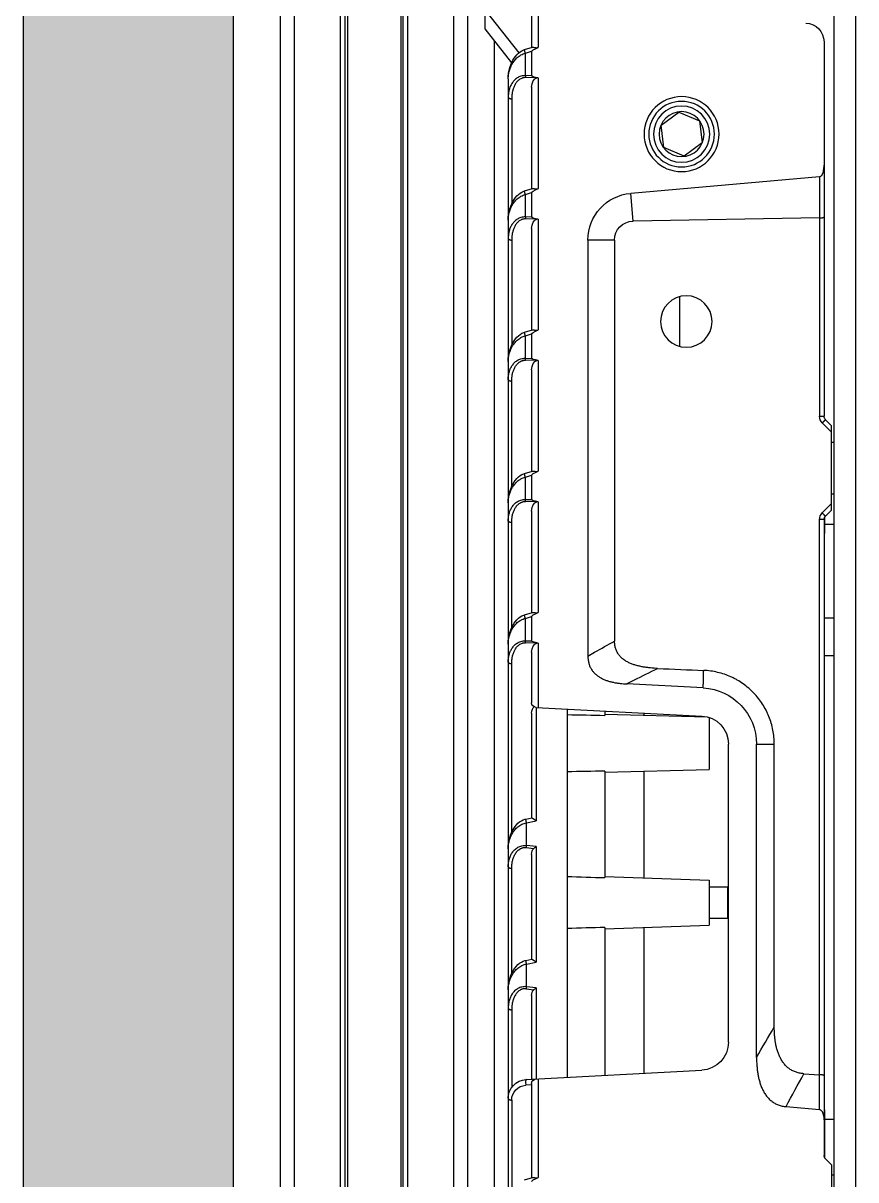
# Model space of a CAD drawing. Header units: millimetres. Extents: x 620 to 19791, y 2539 to 6969.
# Drawn here: x 18899.4 to 18988.3, y 4311.1 to 4434.6 of the extents above; entities that cross this region are included whole.
import ezdxf

# ---------------------------------------------------------------- set-up
doc = ezdxf.new("R2010")
doc.units = ezdxf.units.MM
doc.layers.add('02___PRT_ALL_AXES', color=7, linetype='Continuous')
doc.layers.add('DIM', color=4, linetype='Continuous')

# ---------------------------------------------------------------- blocks, each defined once
blk = doc.blocks.new('ETYFHGJM')
at = {"color": 7, "linetype": 'Continuous'}
for p, q in [((11681.03, 3999.16), (11681.03, 4167.91)), ((11683.33, 3999.16), (11683.33, 4167.91)), ((11720.63, 4166.73), (11720.63, 4130.39)), ((11714.93, 4141.97), (11714.93, 4128.43)), ((11715.63, 4141.99), (11715.63, 4128.4)), ((11720.63, 4132.42), (11717.01, 4127.83)), ((11720.63, 4130.39), (11717.77, 4126.77)), ((11684.43, 4129.01), (11684.43, 4089.05)), ((11719.63, 4129.12), (11719.63, 3869.21)), ((11716.38, 4128.18), (11715.55, 4128.43)), ((11715.63, 4128), (11715.63, 4125.38)), ((11716.3, 4127.79), (11715.63, 4128)), ((11716.3, 4125.4), (11716.3, 4127.79)), ((11715.63, 4125.38), (11716.3, 4125.4)), ((11714.93, 4125.15), (11714.93, 4113.35)), ((11715.06, 4125.16), (11716.3, 4125.19)), ((11715.63, 4124.17), (11715.63, 4113.33)), ((11718.13, 4125.05), (11718.13, 3861.38)), ((11717.76, 4122.92), (11717.76, 4111.72)), ((11697.73, 4120.58), (11697.45, 4118.23)), ((11699.91, 4121.51), (11697.73, 4120.58)), ((11701.8, 4120.1), (11699.91, 4121.51)), ((11701.52, 4117.75), (11701.8, 4120.1)), ((11697.45, 4118.23), (11699.35, 4116.81)), ((11699.35, 4116.81), (11701.52, 4117.75)), ((11684.91, 4114.6), (11684.91, 4110.23)), ((11684.91, 4114.6), (11705.06, 4112.84)), ((11716.38, 4113.1), (11715.55, 4113.35)), ((11715.63, 4112.92), (11715.63, 4110.31)), ((11716.3, 4112.72), (11715.63, 4112.92)), ((11704.8, 4109.87), (11705.06, 4112.84)), ((11716.3, 4110.33), (11716.3, 4112.72)), ((11684.91, 4110.23), (11684.91, 4089.05)), ((11684.91, 4110.23), (11704.8, 4109.87)), ((11714.93, 4110.08), (11714.93, 4098.27)), ((11715.06, 4110.08), (11716.3, 4110.11)), ((11715.63, 4110.31), (11716.3, 4110.33)), ((11715.63, 4109.09), (11715.63, 4098.25)), ((11706.78, 4107.86), (11706.78, 4065.06)), ((11706.78, 4107.86), (11709.63, 4107.86)), ((11709.63, 4107.86), (11709.63, 4063.46)), ((11717.76, 4107.85), (11717.76, 4096.65)), ((11699.83, 4096.51), (11699.83, 4101.82)), ((11716.38, 4098.03), (11715.55, 4098.27)), ((11715.63, 4097.84), (11715.63, 4095.23)), ((11716.3, 4097.64), (11715.63, 4097.84)), ((11716.3, 4095.25), (11716.3, 4097.64)), ((11714.93, 4095), (11714.93, 4083.2)), ((11715.06, 4095), (11716.3, 4095.04)), ((11716.3, 4095.25), (11715.63, 4095.23)), ((11715.63, 4094.02), (11715.63, 4083.18)), ((11717.76, 4081.57), (11717.76, 4092.77)), ((11684.28, 4088.69), (11683.63, 4088.04)), ((11684.62, 4088.34), (11683.63, 4087.34)), ((11684.91, 4089.05), (11684.43, 4089.05)), ((11683.63, 4079.04), (11683.63, 4088.04)), ((11683.63, 4086.29), (11683.33, 4086.29)), ((11716.38, 4082.95), (11715.55, 4083.2)), ((11715.63, 4082.77), (11715.63, 4080.16)), ((11716.3, 4082.57), (11715.63, 4082.77)), ((11716.3, 4080.18), (11716.3, 4082.57)), ((11683.63, 4080.79), (11683.33, 4080.79)), ((11684.62, 4078.74), (11683.63, 4079.73)), ((11714.93, 4079.93), (11714.93, 4068.12)), ((11715.06, 4079.93), (11716.3, 4079.96)), ((11716.3, 4080.18), (11715.63, 4080.16)), ((11684.28, 4078.39), (11683.63, 4079.04)), ((11684.33, 4076.54), (11684.33, 4078.33)), ((11715.63, 4078.94), (11715.63, 4068.1)), ((11684.33, 4077.54), (11683.33, 4077.54)), ((11684.43, 4078.03), (11684.43, 4010.17)), ((11684.43, 4078.03), (11684.91, 4078.03)), ((11684.91, 4018.79), (11684.91, 4078.03)), ((11717.76, 4066.5), (11717.76, 4077.7)), ((11684.43, 4076.54), (11684.33, 4076.54)), ((11684.43, 4067.54), (11683.33, 4067.54)), ((11716.38, 4067.87), (11715.55, 4068.12)), ((11715.63, 4067.69), (11715.63, 4065.08)), ((11716.3, 4067.49), (11715.63, 4067.69)), ((11716.3, 4065.1), (11716.3, 4067.49)), ((11714.93, 4064.85), (11714.93, 4057.98)), ((11715.06, 4064.85), (11716.3, 4064.89)), ((11716.3, 4065.1), (11715.63, 4065.08)), ((11684.43, 4063.54), (11683.33, 4063.54)), ((11715.63, 4063.87), (11715.63, 4058.49)), ((11717.76, 4044.65), (11717.76, 4062.62)), ((11697.31, 4060.06), (11705.48, 4060.49)), ((11715.15, 4057.99), (11697.47, 4057.06)), ((11703.63, 4057.15), (11703.63, 4057.39)), ((11707.83, 4057.61), (11707.83, 4057.14)), ((11711.83, 4057.81), (11711.83, 4018.51)), ((11715.14, 4057.99), (11715.14, 4045.89)), ((11715.63, 4057.38), (11715.63, 4046.2)), ((11689.74, 4023.88), (11689.74, 4054.07)), ((11691.63, 4054.07), (11689.74, 4054.07)), ((11691.63, 4020.64), (11691.63, 4054.07)), ((11694.63, 4022.26), (11694.63, 4054.07)), ((11703.63, 4039.81), (11703.63, 4051.18)), ((11716.18, 4045.68), (11715.14, 4045.89)), ((11716.25, 4046.07), (11715.62, 4046.2)), ((11716.18, 4043.25), (11716.18, 4045.68)), ((11715.14, 4043.13), (11716.18, 4043.25)), ((11715.14, 4043.13), (11715.14, 4030.81)), ((11716.2, 4043.04), (11715.38, 4042.94)), ((11715.63, 4042.3), (11715.63, 4031.12)), ((11717.76, 4029.58), (11717.76, 4040.78)), ((11694.63, 4038.79), (11694.68, 4038.84)), ((11694.68, 4035.49), (11694.68, 4038.84)), ((11694.63, 4035.54), (11694.68, 4035.49)), ((11703.63, 4018.94), (11703.63, 4034.52)), ((11707.83, 4034.5), (11707.83, 4018.72)), ((11716.18, 4030.6), (11715.14, 4030.81)), ((11716.25, 4030.99), (11715.62, 4031.12)), ((11716.18, 4028.18), (11716.18, 4030.6)), ((11715.14, 4028.05), (11716.18, 4028.18)), ((11715.14, 4028.05), (11715.14, 4018.34)), ((11716.2, 4027.96), (11715.38, 4027.86)), ((11715.63, 4027.23), (11715.63, 4018.31)), ((11717.76, 4025.71), (11717.76, 4017.43)), ((11716.23, 4018.28), (11697.47, 4019.26)), ((11684.91, 4015.08), (11684.9, 4018.79)), ((11686.57, 4018.9), (11684.91, 4018.79)), ((11714.93, 4018.35), (11714.93, 4007.82)), ((11715.63, 4017.84), (11715.63, 4007.8)), ((11715.63, 4017.7), (11716.25, 4017.67)), ((11688.48, 4015.39), (11684.91, 4015.08)), ((11717.76, 4016.07), (11717.76, 4006.19)), ((11684.33, 4009.87), (11684.33, 4015.04)), ((11684.43, 4015.04), (11684.33, 4015.04)), ((11684.33, 4014.04), (11683.33, 4014.04)), ((11684.28, 4009.82), (11683.63, 4009.16)), ((11683.63, 4008.09), (11683.33, 4008.09)), ((11683.63, 4009.16), (11683.63, 3999.91)), ((11716.38, 4007.57), (11715.55, 4007.82))]:
    blk.add_line(p, q, dxfattribs=at)
for points in [[(11718.13, 4125.05), (11718.12, 4125.32), (11718.09, 4125.65), (11718.03, 4125.97), (11717.96, 4126.27), (11717.86, 4126.55), (11717.76, 4126.81), (11717.64, 4127.05), (11717.51, 4127.26), (11717.36, 4127.46), (11717.21, 4127.64), (11717.04, 4127.8), (11716.86, 4127.94), (11716.67, 4128.06), (11716.48, 4128.14), (11716.38, 4128.18)], [(11718.13, 4109.98), (11718.12, 4110.25), (11718.09, 4110.58), (11718.03, 4110.9), (11717.96, 4111.2), (11717.86, 4111.48), (11717.76, 4111.73), (11717.64, 4111.97), (11717.51, 4112.19), (11717.36, 4112.39), (11717.21, 4112.57), (11717.04, 4112.73), (11716.86, 4112.87), (11716.67, 4112.98), (11716.48, 4113.07), (11716.38, 4113.1)], [(11718.13, 4094.9), (11718.12, 4095.17), (11718.09, 4095.5), (11718.03, 4095.82), (11717.96, 4096.12), (11717.86, 4096.4), (11717.76, 4096.66), (11717.64, 4096.9), (11717.51, 4097.11), (11717.36, 4097.31), (11717.21, 4097.49), (11717.04, 4097.65), (11716.86, 4097.79), (11716.67, 4097.91), (11716.48, 4097.99), (11716.38, 4098.03)], [(11718.13, 4079.83), (11718.12, 4080.09), (11718.09, 4080.43), (11718.03, 4080.75), (11717.96, 4081.04), (11717.86, 4081.32), (11717.76, 4081.58), (11717.64, 4081.82), (11717.51, 4082.04), (11717.36, 4082.24), (11717.21, 4082.42), (11717.04, 4082.58), (11716.86, 4082.72), (11716.67, 4082.83), (11716.48, 4082.92), (11716.38, 4082.95)], [(11718.13, 4064.75), (11718.12, 4065.02), (11718.09, 4065.35), (11718.03, 4065.67), (11717.96, 4065.97), (11717.86, 4066.25), (11717.76, 4066.51), (11717.64, 4066.74), (11717.51, 4066.96), (11717.36, 4067.16), (11717.21, 4067.34), (11717.04, 4067.5), (11716.86, 4067.64), (11716.67, 4067.75), (11716.48, 4067.84), (11716.38, 4067.87)], [(11718.13, 4042.91), (11718.12, 4043.17), (11718.09, 4043.5), (11718.04, 4043.81), (11717.96, 4044.1), (11717.88, 4044.37), (11717.78, 4044.63), (11717.66, 4044.86), (11717.54, 4045.08), (11717.4, 4045.27), (11717.25, 4045.46), (11717.09, 4045.62), (11716.91, 4045.76), (11716.73, 4045.88), (11716.54, 4045.98), (11716.34, 4046.05), (11716.25, 4046.07)], [(11718.13, 4027.84), (11718.12, 4028.1), (11718.09, 4028.42), (11718.04, 4028.73), (11717.96, 4029.02), (11717.88, 4029.3), (11717.78, 4029.55), (11717.66, 4029.78), (11717.54, 4030), (11717.4, 4030.2), (11717.25, 4030.38), (11717.09, 4030.55), (11716.91, 4030.69), (11716.73, 4030.81), (11716.54, 4030.9), (11716.34, 4030.97), (11716.25, 4030.99)]]:
    blk.add_lwpolyline(points, dxfattribs=at)
for radius in [4, 3.5, 2.4]:
    blk.add_circle((11699.63, 4119.16), radius, dxfattribs=at)
for centre, radius, start, end in [((11686.43, 4129.01), 2, 92, 180), ((11704.63, 4107.86), 5, 0, 85), ((11683.93, 4089.05), 0.5, 314.9995, 360), ((11683.91, 4089.05), 1, 315, 360), ((11683.93, 4078.03), 0.5, 0, 45.0005), ((11683.91, 4078.03), 1, 0, 45), ((11799.18, 1691.56), 2372.56, 92.343, 92.46198), ((11697.63, 4054.07), 6, 93, 180), ((11715.13, 4058.49), 0.5, 273, 0), ((11697.63, 4054.07), 3, 93, 180), ((11703, 4041.64), 13.27, 6.0343, 6.9645), ((11703.01, 4026.57), 13.27, 6.0341, 6.9647), ((11468.53, 3892.88), 257.09, 29.7978, 30.6345), ((11697.63, 4022.26), 3, 180, 267), ((11684.9, 4019.01), 0.222, 270.6023, 273.6463), ((11476.52, 3902.35), 240.22, 28.0723, 29.0245), ((11715.13, 4017.84), 0.5, 0, 87), ((11716.13, 4016.28), 2, 0, 87), ((11716.16, 4016.07), 1.6, 360, 87), ((11683.93, 4010.17), 0.5, 314.9996, 0)]:
    blk.add_arc(centre, radius, start, end, dxfattribs=at)
for centre, major_axis, ratio, start_param, end_param in [((11711.04, 4129.36), (4.59, -1.38), 0.083503, 0.025059, 0.58464), ((11711.04, 4125.27), (4.59, 0.12), 0.087128, -0.561803, -0.002222), ((11714.93, 4124.06), (0.12, 1.1), 0.625869, -1.399955, -0.020975), ((11684.93, 4116.02), (0, -1.42), 0.352375, -1.570796, -0.030819), ((11711.04, 4114.29), (4.59, -1.38), 0.083503, 0.025059, 0.58464), ((11704.77, 4107.86), (2.02, 0), 0.997597, 0, 1.552812), ((11711.04, 4110.19), (4.59, 0.12), 0.087128, -0.561803, -0.002222), ((11714.93, 4108.98), (0.12, 1.1), 0.625869, -1.399955, -0.020975), ((11711.04, 4099.21), (4.59, -1.38), 0.083503, 0.025059, 0.58464), ((11711.04, 4095.12), (-4.59, -0.12), 0.087128, 2.57979, 3.139371), ((11714.93, 4093.9), (0.12, 1.1), 0.625869, -1.399955, -0.020975), ((11711.04, 4084.14), (4.59, -1.38), 0.083503, 0.025059, 0.58464), ((11711.04, 4080.04), (-4.59, -0.12), 0.087128, 2.57979, 3.139371), ((11714.93, 4078.83), (0.12, 1.1), 0.625869, -1.399955, -0.020975), ((11711.04, 4069.06), (4.59, -1.38), 0.083503, 0.025059, 0.58464), ((11711.04, 4064.97), (-4.59, -0.12), 0.087128, 2.57979, 3.139371), ((11714.93, 4063.75), (0.12, 1.1), 0.625869, -1.399955, -0.020975), ((11715.13, 4057.3), (0.085, 0.787), 0.625869, -1.399955, -0.28017), ((11715.13, 4042.22), (0.085, 0.787), 0.625869, -1.399955, -0.363294), ((11715.13, 4027.15), (0.085, 0.787), 0.625869, -1.399955, -0.363294), ((11711.04, 4008.76), (4.59, -1.38), 0.083503, 0.025059, 0.58464)]:
    blk.add_ellipse(centre, major_axis=major_axis, ratio=ratio, start_param=start_param, end_param=end_param, dxfattribs=at)
for points, knots in [([(11715.55, 4128.43), (11715.54, 4128.43), (11715.53, 4128.43), (11715.5, 4128.43), (11715.47, 4128.43), (11715.44, 4128.43), (11715.41, 4128.42), (11715.36, 4128.41), (11715.3, 4128.4), (11715.25, 4128.39), (11715.21, 4128.39), (11715.16, 4128.38), (11715.11, 4128.38), (11715.07, 4128.39), (11715.02, 4128.39), (11714.97, 4128.41), (11714.94, 4128.42), (11714.93, 4128.43)], [0, 0, 0, 0, 0.037591, 0.079248, 0.125257, 0.175575, 0.22996, 0.288084, 0.414107, 0.481299, 0.550839, 0.622431, 0.695789, 0.770586, 0.846501, 0.923108, 1, 1, 1, 1]), ([(11716.3, 4127.79), (11716.31, 4127.82), (11716.32, 4127.87), (11716.34, 4127.94), (11716.36, 4128), (11716.37, 4128.05), (11716.38, 4128.08), (11716.38, 4128.11), (11716.38, 4128.13), (11716.38, 4128.14), (11716.39, 4128.15), (11716.39, 4128.16), (11716.39, 4128.16), (11716.39, 4128.17), (11716.39, 4128.17), (11716.38, 4128.17), (11716.38, 4128.18), (11716.38, 4128.18), (11716.38, 4128.18)], [0, 0, 0, 0, 0.194087, 0.380069, 0.55108, 0.700836, 0.765999, 0.823888, 0.873984, 0.915878, 0.933647, 0.94926, 0.962709, 0.974003, 0.983177, 0.990338, 0.995744, 1, 1, 1, 1]), ([(11718.13, 4125.05), (11718.13, 4125.19), (11718.11, 4125.46), (11718.03, 4125.86), (11717.91, 4126.26), (11717.72, 4126.64), (11717.48, 4127.01), (11717.22, 4127.29), (11716.97, 4127.48), (11716.77, 4127.61), (11716.54, 4127.72), (11716.38, 4127.77), (11716.3, 4127.79)], [0, 0, 0, 0, 0.114157, 0.229711, 0.347349, 0.467857, 0.592213, 0.721633, 0.78874, 0.857568, 0.928087, 1, 1, 1, 1]), ([(11716.3, 4125.4), (11716.3, 4125.36), (11716.3, 4125.29), (11716.3, 4125.22), (11716.3, 4125.19)], [0, 0, 0, 0, 0.520636, 1, 1, 1, 1]), ([(11716.3, 4125.4), (11716.38, 4125.4), (11716.54, 4125.39), (11716.77, 4125.35), (11716.98, 4125.27), (11717.17, 4125.16), (11717.34, 4125.04), (11717.49, 4124.9), (11717.62, 4124.74), (11717.77, 4124.53), (11717.92, 4124.25), (11718.04, 4123.88), (11718.11, 4123.51), (11718.13, 4123.26), (11718.13, 4123.14)], [0, 0, 0, 0, 0.073456, 0.145212, 0.214736, 0.281927, 0.34698, 0.410217, 0.471982, 0.532592, 0.651272, 0.768029, 0.883995, 1, 1, 1, 1]), ([(11714.93, 4125.15), (11714.95, 4125.16), (11714.99, 4125.16), (11715.04, 4125.16), (11715.06, 4125.16)], [0, 0, 0, 0, 0.502289, 1, 1, 1, 1]), ([(11716.3, 4125.19), (11716.34, 4125.19), (11716.41, 4125.19), (11716.51, 4125.17), (11716.61, 4125.15), (11716.74, 4125.1), (11716.88, 4125.03), (11717.09, 4124.87), (11717.26, 4124.68), (11717.39, 4124.48), (11717.5, 4124.26), (11717.61, 4123.98), (11717.7, 4123.64), (11717.75, 4123.28), (11717.76, 4123.04), (11717.76, 4122.92)], [0, 0, 0, 0, 0.035465, 0.070586, 0.105244, 0.139388, 0.206036, 0.270837, 0.39625, 0.457756, 0.518712, 0.639533, 0.759696, 0.879732, 1, 1, 1, 1]), ([(11718.13, 4123.14), (11718.13, 4123.13), (11718.13, 4123.12), (11718.12, 4123.09), (11718.1, 4123.06), (11718.07, 4123.02), (11718.02, 4122.99), (11717.97, 4122.96), (11717.9, 4122.94), (11717.83, 4122.93), (11717.79, 4122.92), (11717.76, 4122.92)], [0, 0, 0, 0, 0.043528, 0.088011, 0.182534, 0.288572, 0.408214, 0.541346, 0.68628, 0.840327, 1, 1, 1, 1]), ([(11715.55, 4113.35), (11715.54, 4113.35), (11715.53, 4113.36), (11715.5, 4113.36), (11715.47, 4113.36), (11715.44, 4113.35), (11715.41, 4113.35), (11715.36, 4113.34), (11715.3, 4113.33), (11715.25, 4113.32), (11715.21, 4113.31), (11715.16, 4113.31), (11715.11, 4113.31), (11715.07, 4113.31), (11715.02, 4113.32), (11714.97, 4113.33), (11714.94, 4113.34), (11714.93, 4113.35)], [0, 0, 0, 0, 0.037591, 0.079248, 0.125257, 0.175575, 0.22996, 0.288084, 0.414107, 0.481299, 0.550839, 0.622431, 0.695789, 0.770586, 0.846501, 0.923108, 1, 1, 1, 1]), ([(11716.3, 4112.72), (11716.31, 4112.74), (11716.32, 4112.79), (11716.34, 4112.86), (11716.36, 4112.92), (11716.37, 4112.97), (11716.38, 4113.01), (11716.38, 4113.03), (11716.38, 4113.05), (11716.38, 4113.07), (11716.39, 4113.08), (11716.39, 4113.08), (11716.39, 4113.09), (11716.39, 4113.09), (11716.39, 4113.1), (11716.38, 4113.1), (11716.38, 4113.1), (11716.38, 4113.1), (11716.38, 4113.1)], [0, 0, 0, 0, 0.194087, 0.380069, 0.55108, 0.700836, 0.765999, 0.823888, 0.873984, 0.915878, 0.933647, 0.94926, 0.962709, 0.974003, 0.983177, 0.990338, 0.995744, 1, 1, 1, 1]), ([(11718.13, 4109.98), (11718.13, 4110.11), (11718.11, 4110.38), (11718.03, 4110.78), (11717.91, 4111.18), (11717.72, 4111.57), (11717.48, 4111.94), (11717.22, 4112.21), (11716.97, 4112.41), (11716.77, 4112.54), (11716.54, 4112.65), (11716.38, 4112.7), (11716.3, 4112.72)], [0, 0, 0, 0, 0.114157, 0.229711, 0.347349, 0.467857, 0.592213, 0.721633, 0.78874, 0.857568, 0.928087, 1, 1, 1, 1]), ([(11684.91, 4110.23), (11684.9, 4110.23), (11684.87, 4110.23), (11684.82, 4110.23), (11684.77, 4110.23), (11684.71, 4110.23), (11684.64, 4110.24), (11684.58, 4110.25), (11684.54, 4110.26), (11684.51, 4110.27), (11684.48, 4110.27), (11684.46, 4110.28), (11684.45, 4110.29), (11684.44, 4110.3), (11684.43, 4110.3), (11684.43, 4110.31), (11684.43, 4110.31), (11684.43, 4110.32), (11684.43, 4110.32)], [0, 0, 0, 0, 0.095393, 0.189697, 0.28194, 0.371293, 0.538124, 0.684337, 0.748191, 0.805221, 0.855073, 0.897523, 0.93254, 0.960421, 0.971966, 0.98217, 0.991364, 1, 1, 1, 1]), ([(11714.93, 4110.08), (11714.95, 4110.08), (11714.99, 4110.09), (11715.04, 4110.08), (11715.06, 4110.08)], [0, 0, 0, 0, 0.502289, 1, 1, 1, 1]), ([(11716.3, 4110.33), (11716.3, 4110.29), (11716.3, 4110.22), (11716.3, 4110.15), (11716.3, 4110.11)], [0, 0, 0, 0, 0.520636, 1, 1, 1, 1]), ([(11716.3, 4110.33), (11716.38, 4110.33), (11716.54, 4110.32), (11716.77, 4110.27), (11716.98, 4110.19), (11717.17, 4110.09), (11717.34, 4109.96), (11717.49, 4109.82), (11717.62, 4109.67), (11717.77, 4109.46), (11717.92, 4109.17), (11718.04, 4108.81), (11718.11, 4108.44), (11718.13, 4108.19), (11718.13, 4108.06)], [0, 0, 0, 0, 0.073456, 0.145212, 0.214736, 0.281927, 0.34698, 0.410217, 0.471982, 0.532592, 0.651272, 0.768029, 0.883995, 1, 1, 1, 1]), ([(11716.3, 4110.11), (11716.34, 4110.11), (11716.41, 4110.11), (11716.51, 4110.1), (11716.61, 4110.07), (11716.74, 4110.03), (11716.88, 4109.95), (11717.09, 4109.8), (11717.26, 4109.61), (11717.39, 4109.4), (11717.5, 4109.19), (11717.61, 4108.91), (11717.7, 4108.56), (11717.75, 4108.21), (11717.76, 4107.97), (11717.76, 4107.85)], [0, 0, 0, 0, 0.035465, 0.070586, 0.105244, 0.139388, 0.206036, 0.270837, 0.39625, 0.457756, 0.518712, 0.639533, 0.759696, 0.879732, 1, 1, 1, 1]), ([(11718.13, 4108.06), (11718.13, 4108.06), (11718.13, 4108.04), (11718.12, 4108.01), (11718.1, 4107.98), (11718.07, 4107.95), (11718.02, 4107.91), (11717.97, 4107.89), (11717.9, 4107.87), (11717.83, 4107.85), (11717.79, 4107.85), (11717.76, 4107.85)], [0, 0, 0, 0, 0.043528, 0.088011, 0.182534, 0.288572, 0.408214, 0.541346, 0.68628, 0.840327, 1, 1, 1, 1]), ([(11715.55, 4098.27), (11715.54, 4098.28), (11715.53, 4098.28), (11715.5, 4098.28), (11715.47, 4098.28), (11715.44, 4098.28), (11715.41, 4098.27), (11715.36, 4098.26), (11715.3, 4098.25), (11715.25, 4098.24), (11715.21, 4098.24), (11715.16, 4098.23), (11715.11, 4098.23), (11715.07, 4098.24), (11715.02, 4098.24), (11714.97, 4098.26), (11714.94, 4098.27), (11714.93, 4098.27)], [0, 0, 0, 0, 0.037591, 0.079248, 0.125257, 0.175575, 0.22996, 0.288084, 0.414107, 0.481299, 0.550839, 0.622431, 0.695789, 0.770586, 0.846501, 0.923108, 1, 1, 1, 1]), ([(11716.3, 4097.64), (11716.31, 4097.67), (11716.32, 4097.71), (11716.34, 4097.78), (11716.36, 4097.85), (11716.37, 4097.9), (11716.38, 4097.93), (11716.38, 4097.96), (11716.38, 4097.98), (11716.38, 4097.99), (11716.39, 4098), (11716.39, 4098.01), (11716.39, 4098.01), (11716.39, 4098.02), (11716.39, 4098.02), (11716.38, 4098.02), (11716.38, 4098.02), (11716.38, 4098.03), (11716.38, 4098.03)], [0, 0, 0, 0, 0.194087, 0.380069, 0.55108, 0.700836, 0.765999, 0.823888, 0.873984, 0.915878, 0.933647, 0.94926, 0.962709, 0.974003, 0.983177, 0.990338, 0.995744, 1, 1, 1, 1]), ([(11718.13, 4094.9), (11718.13, 4095.04), (11718.11, 4095.31), (11718.03, 4095.71), (11717.91, 4096.11), (11717.72, 4096.49), (11717.48, 4096.86), (11717.22, 4097.14), (11716.97, 4097.33), (11716.77, 4097.46), (11716.54, 4097.57), (11716.38, 4097.62), (11716.3, 4097.64)], [0, 0, 0, 0, 0.114157, 0.229711, 0.347349, 0.467857, 0.592213, 0.721633, 0.78874, 0.857568, 0.928087, 1, 1, 1, 1]), ([(11714.93, 4095), (11714.95, 4095.01), (11714.99, 4095.01), (11715.04, 4095.01), (11715.06, 4095)], [0, 0, 0, 0, 0.502289, 1, 1, 1, 1]), ([(11716.3, 4095.04), (11716.3, 4095.07), (11716.3, 4095.14), (11716.3, 4095.21), (11716.3, 4095.25)], [0, 0, 0, 0, 0.479364, 1, 1, 1, 1]), ([(11718.13, 4092.99), (11718.13, 4093.11), (11718.12, 4093.3), (11718.08, 4093.55), (11718.02, 4093.79), (11717.92, 4094.1), (11717.77, 4094.38), (11717.62, 4094.59), (11717.49, 4094.75), (11717.34, 4094.89), (11717.17, 4095.01), (11716.98, 4095.12), (11716.77, 4095.19), (11716.54, 4095.24), (11716.38, 4095.25), (11716.3, 4095.25)], [0, 0, 0, 0, 0.115995, 0.173963, 0.232018, 0.348771, 0.46744, 0.528045, 0.589806, 0.653038, 0.718084, 0.785268, 0.854787, 0.926541, 1, 1, 1, 1]), ([(11717.76, 4092.77), (11717.76, 4092.89), (11717.75, 4093.13), (11717.7, 4093.49), (11717.63, 4093.77), (11717.55, 4094), (11717.47, 4094.17), (11717.39, 4094.33), (11717.26, 4094.53), (11717.09, 4094.72), (11716.88, 4094.88), (11716.74, 4094.95), (11716.61, 4095), (11716.51, 4095.02), (11716.41, 4095.04), (11716.34, 4095.04), (11716.3, 4095.04)], [0, 0, 0, 0, 0.120259, 0.240287, 0.360446, 0.420758, 0.481329, 0.542282, 0.603781, 0.72918, 0.793974, 0.860614, 0.894755, 0.929412, 0.964534, 1, 1, 1, 1]), ([(11717.76, 4092.77), (11717.79, 4092.77), (11717.83, 4092.78), (11717.9, 4092.79), (11717.97, 4092.81), (11718.02, 4092.84), (11718.07, 4092.87), (11718.1, 4092.91), (11718.12, 4092.94), (11718.13, 4092.97), (11718.13, 4092.98), (11718.13, 4092.99)], [0, 0, 0, 0, 0.159673, 0.31372, 0.458654, 0.591786, 0.711428, 0.817466, 0.911989, 0.956472, 1, 1, 1, 1]), ([(11684.62, 4088.34), (11684.6, 4088.36), (11684.55, 4088.41), (11684.5, 4088.46), (11684.46, 4088.5), (11684.43, 4088.53), (11684.4, 4088.56), (11684.38, 4088.59), (11684.36, 4088.61), (11684.34, 4088.63), (11684.32, 4088.64), (11684.31, 4088.66), (11684.3, 4088.66), (11684.3, 4088.67), (11684.29, 4088.68), (11684.29, 4088.68), (11684.29, 4088.68), (11684.28, 4088.69), (11684.28, 4088.69), (11684.28, 4088.69), (11684.28, 4088.69), (11684.28, 4088.69), (11684.28, 4088.69)], [0, 0, 0, 0, 0.195909, 0.38376, 0.472438, 0.556507, 0.635161, 0.70767, 0.773345, 0.831581, 0.881819, 0.903794, 0.923602, 0.941191, 0.956527, 0.969577, 0.980309, 0.988699, 0.99474, 0.998445, 0.999454, 1, 1, 1, 1]), ([(11715.55, 4083.2), (11715.54, 4083.2), (11715.53, 4083.2), (11715.5, 4083.21), (11715.47, 4083.2), (11715.44, 4083.2), (11715.41, 4083.2), (11715.36, 4083.19), (11715.3, 4083.18), (11715.25, 4083.17), (11715.21, 4083.16), (11715.16, 4083.16), (11715.11, 4083.16), (11715.07, 4083.16), (11715.02, 4083.17), (11714.97, 4083.18), (11714.94, 4083.19), (11714.93, 4083.2)], [0, 0, 0, 0, 0.037591, 0.079248, 0.125257, 0.175575, 0.22996, 0.288084, 0.414107, 0.481299, 0.550839, 0.622431, 0.695789, 0.770586, 0.846501, 0.923108, 1, 1, 1, 1]), ([(11716.3, 4082.57), (11716.31, 4082.59), (11716.32, 4082.64), (11716.34, 4082.71), (11716.36, 4082.77), (11716.37, 4082.82), (11716.38, 4082.86), (11716.38, 4082.88), (11716.38, 4082.9), (11716.38, 4082.91), (11716.39, 4082.92), (11716.39, 4082.93), (11716.39, 4082.94), (11716.39, 4082.94), (11716.39, 4082.94), (11716.38, 4082.95), (11716.38, 4082.95), (11716.38, 4082.95), (11716.38, 4082.95)], [0, 0, 0, 0, 0.194087, 0.380069, 0.55108, 0.700836, 0.765999, 0.823888, 0.873984, 0.915878, 0.933647, 0.94926, 0.962709, 0.974003, 0.983177, 0.990338, 0.995744, 1, 1, 1, 1]), ([(11718.13, 4079.83), (11718.13, 4079.96), (11718.11, 4080.23), (11718.03, 4080.63), (11717.91, 4081.03), (11717.72, 4081.42), (11717.48, 4081.78), (11717.22, 4082.06), (11716.97, 4082.26), (11716.77, 4082.39), (11716.54, 4082.5), (11716.38, 4082.55), (11716.3, 4082.57)], [0, 0, 0, 0, 0.114157, 0.229711, 0.347349, 0.467857, 0.592213, 0.721633, 0.78874, 0.857568, 0.928087, 1, 1, 1, 1]), ([(11714.93, 4079.93), (11714.95, 4079.93), (11714.99, 4079.94), (11715.04, 4079.93), (11715.06, 4079.93)], [0, 0, 0, 0, 0.502289, 1, 1, 1, 1]), ([(11716.3, 4079.96), (11716.3, 4080), (11716.3, 4080.07), (11716.3, 4080.14), (11716.3, 4080.18)], [0, 0, 0, 0, 0.479364, 1, 1, 1, 1]), ([(11718.13, 4077.91), (11718.13, 4078.04), (11718.12, 4078.22), (11718.08, 4078.47), (11718.02, 4078.72), (11717.92, 4079.02), (11717.77, 4079.31), (11717.62, 4079.52), (11717.49, 4079.67), (11717.34, 4079.81), (11717.17, 4079.94), (11716.98, 4080.04), (11716.77, 4080.12), (11716.54, 4080.17), (11716.38, 4080.18), (11716.3, 4080.18)], [0, 0, 0, 0, 0.115995, 0.173963, 0.232018, 0.348771, 0.46744, 0.528045, 0.589806, 0.653038, 0.718084, 0.785268, 0.854787, 0.926541, 1, 1, 1, 1]), ([(11717.76, 4077.7), (11717.76, 4077.82), (11717.75, 4078.05), (11717.7, 4078.41), (11717.63, 4078.7), (11717.55, 4078.93), (11717.47, 4079.09), (11717.39, 4079.25), (11717.26, 4079.46), (11717.09, 4079.65), (11716.88, 4079.8), (11716.74, 4079.88), (11716.61, 4079.92), (11716.51, 4079.95), (11716.41, 4079.96), (11716.34, 4079.96), (11716.3, 4079.96)], [0, 0, 0, 0, 0.120259, 0.240287, 0.360446, 0.420758, 0.481329, 0.542282, 0.603781, 0.72918, 0.793974, 0.860614, 0.894755, 0.929412, 0.964534, 1, 1, 1, 1]), ([(11684.28, 4078.39), (11684.28, 4078.39), (11684.28, 4078.39), (11684.28, 4078.39), (11684.28, 4078.39), (11684.28, 4078.39), (11684.29, 4078.39), (11684.29, 4078.4), (11684.29, 4078.4), (11684.3, 4078.41), (11684.3, 4078.41), (11684.31, 4078.42), (11684.32, 4078.43), (11684.34, 4078.45), (11684.36, 4078.47), (11684.38, 4078.49), (11684.4, 4078.52), (11684.43, 4078.54), (11684.46, 4078.57), (11684.5, 4078.62), (11684.55, 4078.67), (11684.6, 4078.72), (11684.62, 4078.74)], [0, 0, 0, 0, 0.000546, 0.001555, 0.00526, 0.011301, 0.019691, 0.030423, 0.043473, 0.058809, 0.076398, 0.096206, 0.118181, 0.168419, 0.226655, 0.29233, 0.364839, 0.443493, 0.527562, 0.61624, 0.804091, 1, 1, 1, 1]), ([(11717.76, 4077.7), (11717.79, 4077.7), (11717.83, 4077.7), (11717.9, 4077.72), (11717.97, 4077.74), (11718.02, 4077.76), (11718.07, 4077.79), (11718.1, 4077.83), (11718.12, 4077.86), (11718.13, 4077.89), (11718.13, 4077.9), (11718.13, 4077.91)], [0, 0, 0, 0, 0.159673, 0.31372, 0.458654, 0.591786, 0.711428, 0.817466, 0.911989, 0.956472, 1, 1, 1, 1]), ([(11715.55, 4068.12), (11715.54, 4068.13), (11715.53, 4068.13), (11715.5, 4068.13), (11715.47, 4068.13), (11715.44, 4068.13), (11715.41, 4068.12), (11715.36, 4068.11), (11715.3, 4068.1), (11715.25, 4068.09), (11715.21, 4068.09), (11715.16, 4068.08), (11715.11, 4068.08), (11715.07, 4068.08), (11715.02, 4068.09), (11714.97, 4068.11), (11714.94, 4068.12), (11714.93, 4068.12)], [0, 0, 0, 0, 0.037591, 0.079248, 0.125257, 0.175575, 0.22996, 0.288084, 0.414107, 0.481299, 0.550839, 0.622431, 0.695789, 0.770586, 0.846501, 0.923108, 1, 1, 1, 1]), ([(11716.3, 4067.49), (11716.31, 4067.52), (11716.32, 4067.56), (11716.34, 4067.63), (11716.36, 4067.7), (11716.37, 4067.75), (11716.38, 4067.78), (11716.38, 4067.81), (11716.38, 4067.83), (11716.38, 4067.84), (11716.39, 4067.85), (11716.39, 4067.86), (11716.39, 4067.86), (11716.39, 4067.87), (11716.39, 4067.87), (11716.38, 4067.87), (11716.38, 4067.87), (11716.38, 4067.87), (11716.38, 4067.87)], [0, 0, 0, 0, 0.194087, 0.380069, 0.55108, 0.700836, 0.765999, 0.823888, 0.873984, 0.915878, 0.933647, 0.94926, 0.962709, 0.974003, 0.983177, 0.990338, 0.995744, 1, 1, 1, 1]), ([(11718.13, 4064.75), (11718.13, 4064.89), (11718.11, 4065.16), (11718.03, 4065.56), (11717.91, 4065.96), (11717.72, 4066.34), (11717.48, 4066.71), (11717.22, 4066.99), (11716.97, 4067.18), (11716.77, 4067.31), (11716.54, 4067.42), (11716.38, 4067.47), (11716.3, 4067.49)], [0, 0, 0, 0, 0.114157, 0.229711, 0.347349, 0.467857, 0.592213, 0.721633, 0.78874, 0.857568, 0.928087, 1, 1, 1, 1]), ([(11702.19, 4062.14), (11702.44, 4062.16), (11702.82, 4062.18), (11703.32, 4062.24), (11703.7, 4062.29), (11704.07, 4062.37), (11704.44, 4062.46), (11704.8, 4062.57), (11705.16, 4062.71), (11705.5, 4062.88), (11705.82, 4063.09), (11706.06, 4063.3), (11706.23, 4063.48), (11706.35, 4063.63), (11706.45, 4063.79), (11706.55, 4063.96), (11706.62, 4064.13), (11706.68, 4064.31), (11706.73, 4064.49), (11706.77, 4064.74), (11706.78, 4064.93), (11706.78, 4065.06)], [0, 0, 0, 0, 0.124971, 0.187463, 0.249956, 0.312448, 0.374943, 0.437438, 0.499932, 0.562423, 0.624911, 0.687391, 0.718653, 0.749915, 0.781178, 0.812441, 0.843706, 0.874971, 0.906236, 0.937502, 1, 1, 1, 1]), ([(11709.63, 4063.46), (11709.39, 4063.6), (11708.45, 4064.15), (11707.5, 4064.67), (11706.78, 4065.06)], [0, 0, 0, 0, 0.250218, 1, 1, 1, 1]), ([(11714.93, 4064.85), (11714.95, 4064.86), (11714.99, 4064.86), (11715.04, 4064.86), (11715.06, 4064.85)], [0, 0, 0, 0, 0.502296, 1, 1, 1, 1]), ([(11716.3, 4064.89), (11716.3, 4064.92), (11716.3, 4064.99), (11716.3, 4065.06), (11716.3, 4065.1)], [0, 0, 0, 0, 0.479364, 1, 1, 1, 1]), ([(11718.13, 4062.84), (11718.13, 4062.96), (11718.12, 4063.15), (11718.08, 4063.4), (11718.02, 4063.64), (11717.92, 4063.94), (11717.77, 4064.23), (11717.62, 4064.44), (11717.49, 4064.59), (11717.34, 4064.73), (11717.17, 4064.86), (11716.98, 4064.96), (11716.77, 4065.04), (11716.54, 4065.09), (11716.38, 4065.1), (11716.3, 4065.1)], [0, 0, 0, 0, 0.115995, 0.173963, 0.232018, 0.348771, 0.46744, 0.528045, 0.589806, 0.653038, 0.718084, 0.785268, 0.854787, 0.926541, 1, 1, 1, 1]), ([(11717.76, 4062.62), (11717.76, 4062.74), (11717.75, 4062.98), (11717.7, 4063.33), (11717.63, 4063.62), (11717.55, 4063.85), (11717.47, 4064.02), (11717.39, 4064.18), (11717.26, 4064.38), (11717.09, 4064.57), (11716.88, 4064.73), (11716.74, 4064.8), (11716.61, 4064.85), (11716.51, 4064.87), (11716.41, 4064.88), (11716.34, 4064.89), (11716.3, 4064.89)], [0, 0, 0, 0, 0.120259, 0.240287, 0.360446, 0.420758, 0.481329, 0.542282, 0.603781, 0.72918, 0.793974, 0.860614, 0.894755, 0.929412, 0.964534, 1, 1, 1, 1]), ([(11709.63, 4063.46), (11709.63, 4063.34), (11709.61, 4063.1), (11709.56, 4062.81), (11709.5, 4062.58), (11709.44, 4062.41), (11709.37, 4062.25), (11709.28, 4062.09), (11709.18, 4061.94), (11709.07, 4061.8), (11708.96, 4061.66), (11708.78, 4061.5), (11708.55, 4061.31), (11708.25, 4061.13), (11707.92, 4060.97), (11707.59, 4060.84), (11707.25, 4060.74), (11706.9, 4060.66), (11706.55, 4060.59), (11706.08, 4060.53), (11705.72, 4060.5), (11705.48, 4060.49)], [0, 0, 0, 0, 0.062492, 0.124977, 0.156236, 0.187494, 0.218752, 0.250011, 0.281269, 0.312529, 0.343788, 0.375047, 0.437532, 0.500022, 0.562518, 0.625017, 0.687517, 0.750017, 0.812517, 0.875018, 1, 1, 1, 1]), ([(11717.76, 4062.62), (11717.79, 4062.62), (11717.83, 4062.63), (11717.9, 4062.64), (11717.97, 4062.66), (11718.02, 4062.69), (11718.07, 4062.72), (11718.1, 4062.76), (11718.12, 4062.79), (11718.13, 4062.82), (11718.13, 4062.83), (11718.13, 4062.84)], [0, 0, 0, 0, 0.159673, 0.31372, 0.458654, 0.591786, 0.711428, 0.817466, 0.911989, 0.956472, 1, 1, 1, 1]), ([(11689.74, 4054.07), (11689.74, 4054.32), (11689.76, 4054.82), (11689.87, 4055.57), (11690.05, 4056.3), (11690.25, 4056.89), (11690.45, 4057.35), (11690.67, 4057.8), (11690.99, 4058.35), (11691.42, 4058.96), (11691.92, 4059.53), (11692.46, 4060.05), (11693.06, 4060.51), (11693.58, 4060.85), (11694.02, 4061.09), (11694.48, 4061.3), (11695.06, 4061.53), (11695.78, 4061.74), (11696.52, 4061.88), (11697.02, 4061.93), (11697.27, 4061.94)], [0, 0, 0, 0, 0.062564, 0.12516, 0.18775, 0.25033, 0.281624, 0.312916, 0.37547, 0.438008, 0.500528, 0.56303, 0.625514, 0.687981, 0.719218, 0.750451, 0.81289, 0.875313, 0.937725, 1, 1, 1, 1]), ([(11697.31, 4060.06), (11697.31, 4060.22), (11697.31, 4060.53), (11697.3, 4060.92), (11697.3, 4061.23), (11697.29, 4061.55), (11697.28, 4061.78), (11697.27, 4061.94)], [0, 0, 0, 0, 0.250064, 0.500089, 0.625087, 0.750073, 1, 1, 1, 1]), ([(11705.48, 4060.49), (11705.21, 4060.63), (11704.12, 4061.2), (11703.02, 4061.75), (11702.19, 4062.14)], [0, 0, 0, 0, 0.25017, 1, 1, 1, 1]), ([(11715.59, 4046.19), (11715.58, 4046.19), (11715.57, 4046.18), (11715.55, 4046.17), (11715.53, 4046.16), (11715.5, 4046.14), (11715.45, 4046.11), (11715.4, 4046.07), (11715.34, 4046.03), (11715.25, 4045.97), (11715.18, 4045.92), (11715.14, 4045.89)], [0, 0, 0, 0, 0.034618, 0.075551, 0.122149, 0.173744, 0.289394, 0.41801, 0.55599, 0.700467, 1, 1, 1, 1]), ([(11715.62, 4046.2), (11715.62, 4046.2), (11715.61, 4046.2), (11715.61, 4046.2), (11715.6, 4046.19), (11715.59, 4046.19), (11715.59, 4046.19)], [0, 0, 0, 0, 0.175266, 0.398052, 0.672853, 1, 1, 1, 1]), ([(11716.18, 4045.68), (11716.18, 4045.7), (11716.19, 4045.75), (11716.21, 4045.81), (11716.22, 4045.86), (11716.22, 4045.89), (11716.23, 4045.92), (11716.23, 4045.95), (11716.24, 4045.98), (11716.24, 4046), (11716.24, 4046.02), (11716.25, 4046.03), (11716.25, 4046.04), (11716.25, 4046.05), (11716.25, 4046.06), (11716.25, 4046.06), (11716.25, 4046.06), (11716.25, 4046.07), (11716.25, 4046.07), (11716.25, 4046.07), (11716.25, 4046.07)], [0, 0, 0, 0, 0.195084, 0.382529, 0.471126, 0.55518, 0.633872, 0.706459, 0.77224, 0.8306, 0.88097, 0.922886, 0.940543, 0.955944, 0.969058, 0.979857, 0.988318, 0.994439, 0.998256, 1, 1, 1, 1]), ([(11718.13, 4042.91), (11718.13, 4043.05), (11718.11, 4043.33), (11718.03, 4043.74), (11717.89, 4044.15), (11717.7, 4044.55), (11717.43, 4044.92), (11717.16, 4045.2), (11716.9, 4045.4), (11716.68, 4045.52), (11716.44, 4045.62), (11716.27, 4045.66), (11716.18, 4045.68)], [0, 0, 0, 0, 0.113644, 0.228739, 0.346017, 0.466321, 0.590709, 0.720491, 0.787927, 0.857138, 0.927993, 1, 1, 1, 1]), ([(11715.14, 4043.13), (11715.18, 4043.09), (11715.26, 4043.03), (11715.34, 4042.97), (11715.38, 4042.94)], [0, 0, 0, 0, 0.511895, 1, 1, 1, 1]), ([(11718.13, 4041), (11718.13, 4041.12), (11718.11, 4041.38), (11718.05, 4041.7), (11717.97, 4041.95), (11717.88, 4042.2), (11717.75, 4042.43), (11717.59, 4042.65), (11717.45, 4042.8), (11717.28, 4042.94), (11717.1, 4043.06), (11716.89, 4043.16), (11716.67, 4043.23), (11716.43, 4043.26), (11716.26, 4043.26), (11716.18, 4043.25)], [0, 0, 0, 0, 0.115334, 0.230652, 0.288611, 0.346927, 0.465218, 0.525761, 0.587576, 0.651009, 0.716427, 0.784137, 0.854244, 0.926457, 1, 1, 1, 1]), ([(11717.76, 4040.78), (11717.76, 4040.9), (11717.75, 4041.15), (11717.7, 4041.51), (11717.62, 4041.81), (11717.53, 4042.04), (11717.46, 4042.21), (11717.37, 4042.38), (11717.28, 4042.51), (11717.2, 4042.61), (11717.13, 4042.68), (11717.06, 4042.74), (11716.96, 4042.83), (11716.85, 4042.9), (11716.73, 4042.96), (11716.63, 4043), (11716.53, 4043.03), (11716.42, 4043.04), (11716.31, 4043.05), (11716.24, 4043.04), (11716.2, 4043.04)], [0, 0, 0, 0, 0.119747, 0.239264, 0.358937, 0.419033, 0.479417, 0.540226, 0.601649, 0.632681, 0.66397, 0.695566, 0.727516, 0.792653, 0.825995, 0.85988, 0.894303, 0.929206, 0.964492, 1, 1, 1, 1]), ([(11717.76, 4040.78), (11717.79, 4040.78), (11717.83, 4040.79), (11717.9, 4040.8), (11717.97, 4040.82), (11718.02, 4040.85), (11718.07, 4040.88), (11718.1, 4040.92), (11718.12, 4040.95), (11718.13, 4040.98), (11718.13, 4040.99), (11718.13, 4041)], [0, 0, 0, 0, 0.159673, 0.31372, 0.458654, 0.591786, 0.711428, 0.817465, 0.911989, 0.956472, 1, 1, 1, 1]), ([(11715.59, 4031.11), (11715.58, 4031.11), (11715.57, 4031.11), (11715.55, 4031.09), (11715.53, 4031.08), (11715.5, 4031.06), (11715.45, 4031.03), (11715.4, 4030.99), (11715.34, 4030.95), (11715.25, 4030.89), (11715.18, 4030.84), (11715.14, 4030.81)], [0, 0, 0, 0, 0.034618, 0.075551, 0.122149, 0.173744, 0.289394, 0.41801, 0.55599, 0.700467, 1, 1, 1, 1]), ([(11715.62, 4031.12), (11715.62, 4031.12), (11715.61, 4031.12), (11715.61, 4031.12), (11715.6, 4031.12), (11715.59, 4031.12), (11715.59, 4031.11)], [0, 0, 0, 0, 0.175266, 0.398052, 0.672853, 1, 1, 1, 1]), ([(11716.18, 4030.6), (11716.18, 4030.63), (11716.19, 4030.68), (11716.21, 4030.74), (11716.22, 4030.78), (11716.22, 4030.82), (11716.23, 4030.85), (11716.23, 4030.88), (11716.24, 4030.9), (11716.24, 4030.92), (11716.24, 4030.94), (11716.25, 4030.96), (11716.25, 4030.97), (11716.25, 4030.97), (11716.25, 4030.98), (11716.25, 4030.98), (11716.25, 4030.99), (11716.25, 4030.99), (11716.25, 4030.99), (11716.25, 4030.99), (11716.25, 4030.99)], [0, 0, 0, 0, 0.195084, 0.382529, 0.471126, 0.55518, 0.633872, 0.706459, 0.77224, 0.8306, 0.88097, 0.922886, 0.940543, 0.955944, 0.969058, 0.979857, 0.988318, 0.994439, 0.998256, 1, 1, 1, 1]), ([(11718.13, 4027.84), (11718.13, 4027.97), (11718.11, 4028.25), (11718.03, 4028.67), (11717.89, 4029.08), (11717.7, 4029.47), (11717.43, 4029.85), (11717.16, 4030.13), (11716.9, 4030.32), (11716.68, 4030.45), (11716.44, 4030.54), (11716.27, 4030.59), (11716.18, 4030.6)], [0, 0, 0, 0, 0.113644, 0.228739, 0.346017, 0.466321, 0.590709, 0.720491, 0.787927, 0.857138, 0.927993, 1, 1, 1, 1]), ([(11715.14, 4028.05), (11715.18, 4028.02), (11715.26, 4027.96), (11715.34, 4027.89), (11715.38, 4027.86)], [0, 0, 0, 0, 0.511895, 1, 1, 1, 1]), ([(11716.18, 4028.18), (11716.26, 4028.19), (11716.43, 4028.19), (11716.67, 4028.15), (11716.89, 4028.09), (11717.1, 4027.99), (11717.28, 4027.87), (11717.45, 4027.73), (11717.59, 4027.57), (11717.75, 4027.36), (11717.91, 4027.06), (11718.04, 4026.69), (11718.11, 4026.31), (11718.13, 4026.05), (11718.13, 4025.92)], [0, 0, 0, 0, 0.073546, 0.145762, 0.215877, 0.283596, 0.349022, 0.412464, 0.474286, 0.534834, 0.65314, 0.769342, 0.884666, 1, 1, 1, 1]), ([(11716.2, 4027.96), (11716.24, 4027.97), (11716.31, 4027.97), (11716.42, 4027.97), (11716.53, 4027.95), (11716.63, 4027.93), (11716.73, 4027.89), (11716.85, 4027.83), (11716.96, 4027.75), (11717.06, 4027.67), (11717.16, 4027.58), (11717.26, 4027.46), (11717.37, 4027.3), (11717.49, 4027.08), (11717.6, 4026.8), (11717.7, 4026.44), (11717.75, 4026.07), (11717.76, 4025.83), (11717.76, 4025.71)], [0, 0, 0, 0, 0.03551, 0.070799, 0.105705, 0.140132, 0.174022, 0.207369, 0.272517, 0.304475, 0.336072, 0.398376, 0.459809, 0.520625, 0.641041, 0.760725, 0.880251, 1, 1, 1, 1]), ([(11718.13, 4025.92), (11718.13, 4025.91), (11718.13, 4025.9), (11718.12, 4025.87), (11718.1, 4025.84), (11718.07, 4025.8), (11718.02, 4025.77), (11717.97, 4025.75), (11717.9, 4025.73), (11717.83, 4025.71), (11717.79, 4025.71), (11717.76, 4025.71)], [0, 0, 0, 0, 0.043528, 0.088011, 0.182534, 0.288572, 0.408214, 0.541346, 0.68628, 0.840327, 1, 1, 1, 1]), ([(11686.57, 4018.9), (11686.71, 4018.9), (11686.92, 4018.93), (11687.18, 4018.99), (11687.38, 4019.04), (11687.57, 4019.12), (11687.76, 4019.2), (11687.94, 4019.3), (11688.11, 4019.41), (11688.28, 4019.54), (11688.48, 4019.72), (11688.71, 4019.98), (11688.95, 4020.31), (11689.14, 4020.68), (11689.3, 4021.05), (11689.43, 4021.44), (11689.54, 4021.84), (11689.62, 4022.25), (11689.67, 4022.65), (11689.72, 4023.2), (11689.74, 4023.61), (11689.74, 4023.88)], [0, 0, 0, 0, 0.062474, 0.093725, 0.124975, 0.156227, 0.187479, 0.218732, 0.249985, 0.281239, 0.312494, 0.374971, 0.437459, 0.499956, 0.562459, 0.624966, 0.687474, 0.749982, 0.812491, 0.875001, 1, 1, 1, 1]), ([(11691.63, 4020.64), (11691.63, 4020.36), (11691.61, 4019.93), (11691.56, 4019.37), (11691.51, 4018.95), (11691.43, 4018.54), (11691.33, 4018.13), (11691.2, 4017.72), (11691.05, 4017.33), (11690.86, 4016.95), (11690.63, 4016.59), (11690.4, 4016.32), (11690.2, 4016.12), (11690.04, 4015.99), (11689.87, 4015.86), (11689.69, 4015.75), (11689.5, 4015.65), (11689.31, 4015.57), (11689.11, 4015.5), (11688.83, 4015.43), (11688.62, 4015.4), (11688.48, 4015.39)], [0, 0, 0, 0, 0.124985, 0.187488, 0.24999, 0.312491, 0.374993, 0.437495, 0.499995, 0.562491, 0.624982, 0.687464, 0.71872, 0.749977, 0.781234, 0.812491, 0.843748, 0.875004, 0.906261, 0.937518, 1, 1, 1, 1]), ([(11684.43, 4018.68), (11684.43, 4018.69), (11684.43, 4018.69), (11684.43, 4018.7), (11684.44, 4018.7), (11684.45, 4018.71), (11684.46, 4018.72), (11684.48, 4018.73), (11684.51, 4018.74), (11684.53, 4018.75), (11684.58, 4018.76), (11684.64, 4018.77), (11684.72, 4018.78), (11684.81, 4018.79), (11684.87, 4018.79), (11684.9, 4018.79)], [0, 0, 0, 0, 0.009946, 0.020354, 0.043966, 0.073082, 0.108752, 0.151399, 0.201095, 0.2577, 0.320933, 0.465564, 0.630752, 0.811012, 1, 1, 1, 1]), ([(11716.23, 4018.28), (11716.23, 4018.28), (11716.24, 4018.28), (11716.24, 4018.28), (11716.24, 4018.27), (11716.25, 4018.27), (11716.25, 4018.26), (11716.25, 4018.25), (11716.25, 4018.24), (11716.26, 4018.22), (11716.26, 4018.19), (11716.26, 4018.16), (11716.27, 4018.12), (11716.27, 4018.07), (11716.27, 4018.02), (11716.27, 4017.96), (11716.27, 4017.87), (11716.26, 4017.77), (11716.25, 4017.7), (11716.25, 4017.67)], [0, 0, 0, 0, 0.005962, 0.013133, 0.02223, 0.033594, 0.047362, 0.063582, 0.082252, 0.103327, 0.15242, 0.210151, 0.275596, 0.347659, 0.42511, 0.50662, 0.676118, 0.844443, 1, 1, 1, 1]), ([(11718.13, 4016.28), (11718.13, 4016.28), (11718.13, 4016.26), (11718.12, 4016.24), (11718.1, 4016.2), (11718.07, 4016.17), (11718.02, 4016.14), (11717.97, 4016.11), (11717.9, 4016.09), (11717.83, 4016.08), (11717.79, 4016.07), (11717.76, 4016.07)], [0, 0, 0, 0, 0.043528, 0.088011, 0.182534, 0.288572, 0.408214, 0.541346, 0.68628, 0.840327, 1, 1, 1, 1]), ([(11684.91, 4015.08), (11684.89, 4015.07), (11684.87, 4015.07), (11684.83, 4015.05), (11684.79, 4015.03), (11684.74, 4014.99), (11684.69, 4014.94), (11684.64, 4014.86), (11684.6, 4014.79), (11684.57, 4014.71), (11684.54, 4014.62), (11684.5, 4014.51), (11684.47, 4014.37), (11684.45, 4014.2), (11684.43, 4014.02), (11684.43, 4013.9), (11684.43, 4013.85)], [0, 0, 0, 0, 0.031256, 0.062517, 0.093778, 0.125042, 0.187507, 0.249996, 0.312495, 0.374998, 0.437503, 0.500009, 0.624996, 0.749993, 0.874994, 1, 1, 1, 1]), ([(11715.55, 4007.82), (11715.54, 4007.82), (11715.53, 4007.83), (11715.5, 4007.83), (11715.47, 4007.83), (11715.44, 4007.82), (11715.41, 4007.82), (11715.36, 4007.81), (11715.3, 4007.8), (11715.25, 4007.79), (11715.21, 4007.79), (11715.16, 4007.78), (11715.11, 4007.78), (11715.07, 4007.78), (11715.02, 4007.79), (11714.97, 4007.8), (11714.94, 4007.82), (11714.93, 4007.82)], [0, 0, 0, 0, 0.037591, 0.079248, 0.125257, 0.175575, 0.22996, 0.288084, 0.414107, 0.481299, 0.550839, 0.622431, 0.695789, 0.770586, 0.846501, 0.923108, 1, 1, 1, 1])]:
    blk.add_open_spline(points, degree=3, knots=knots, dxfattribs=at)
for points in [[(11711.83, 4039.94), (11710.49, 4039.9), (11709.16, 4039.86), (11707.83, 4039.82)], [(11707.83, 4034.5), (11709.16, 4034.47), (11710.49, 4034.43), (11711.83, 4034.39)]]:
    blk.add_open_spline(points, degree=3, dxfattribs=at)
at = {"layer": '02___PRT_ALL_AXES', "color": 7, "linetype": 'Continuous'}
for p, q in [((11696.68, 4056.91), (11696.68, 4051.36)), ((11707.83, 4057.26), (11696.9, 4056.97)), ((11707.83, 4051.07), (11696.68, 4051.36)), ((11707.83, 4051.19), (11707.83, 4039.82)), ((11696.68, 4038.84), (11694.68, 4038.84)), ((11707.83, 4039.95), (11696.68, 4039.56)), ((11696.68, 4039.56), (11696.68, 4034.76)), ((11696.68, 4035.49), (11694.68, 4035.49)), ((11707.83, 4034.37), (11696.68, 4034.76))]:
    blk.add_line(p, q, dxfattribs=at)
for centre, radius in [((11699.63, 4119.16), 3), ((11699.13, 4099.16), 2.75)]:
    blk.add_circle(centre, radius, dxfattribs=at)
for points in [[(11711.83, 4057.22), (11710.49, 4057.19), (11709.16, 4057.17), (11707.83, 4057.14)], [(11707.83, 4051.19), (11709.16, 4051.16), (11710.49, 4051.14), (11711.83, 4051.11)]]:
    blk.add_open_spline(points, degree=3, dxfattribs=at)
blk = doc.blocks.new('*U124')
blk.add_blockref('ETYFHGJM', (-11700.83, -4002.91))
blk = doc.blocks.new('*U125')
at = {"color": 0, "linetype": 'ByBlock', "lineweight": -2, "transparency": 16777216}
blk.add_blockref('*U124', (0, 337.5), dxfattribs=at)
blk = doc.blocks.new('tyfjg')
at = {"color": 30, "linetype": 'Continuous', "true_color": 0xf26722}
for p, q in [((6005.13, 3408.49), (7001.63, 3408.49)), ((6005.13, 3406.99), (7001.63, 3406.99)), ((6005.13, 3402.09), (7001.63, 3402.09)), ((6005.13, 3401.59), (7001.63, 3401.59)), ((7001.63, 3401.33), (6005.13, 3401.33)), ((7001.63, 3395.66), (6005.13, 3395.66)), ((6005.13, 3395.39), (7001.63, 3395.39)), ((6005.13, 3394.89), (7001.63, 3394.89)), ((6005.13, 3389.99), (7001.63, 3389.99)), ((6005.13, 3388.49), (7001.63, 3388.49))]:
    blk.add_line(p, q, dxfattribs=at)

msp = doc.modelspace()

# ---------------------------------------------------------------- hatches: boundary and pattern name
h = msp.add_hatch()
h.set_pattern_fill('ANSI36', color=256, scale=4)
h.set_pattern_definition([(45, (2911.064, 2147.77), (6.735192, 24.695704), [31.75, -6.35, 0, -6.35])])
h.paths.add_polyline_path([(18899.43688, 3728.41603), (18921.90428, 3728.41603), (18921.90428, 5626.66817), (18899.43688, 5626.66817)])

# ---------------------------------------------------------------- linework, layer by layer
at = {"layer": 'DIM', "color": 0}
msp.add_lwpolyline([(18899.43688, 5626.66817), (18899.43688, 3728.41603), (18921.90428, 3728.41603), (18921.90428, 5626.66817)], close=True, dxfattribs=at)

# ---------------------------------------------------------------- block references
at = {"xscale": -1}
msp.add_blockref('*U125', (18968.50428, 3968.98875), dxfattribs=at)
at = {"rotation": 90}
msp.add_blockref('tyfjg', (22335.39868, -2206.02442), dxfattribs=at)

doc.saveas('drawing.dxf')
